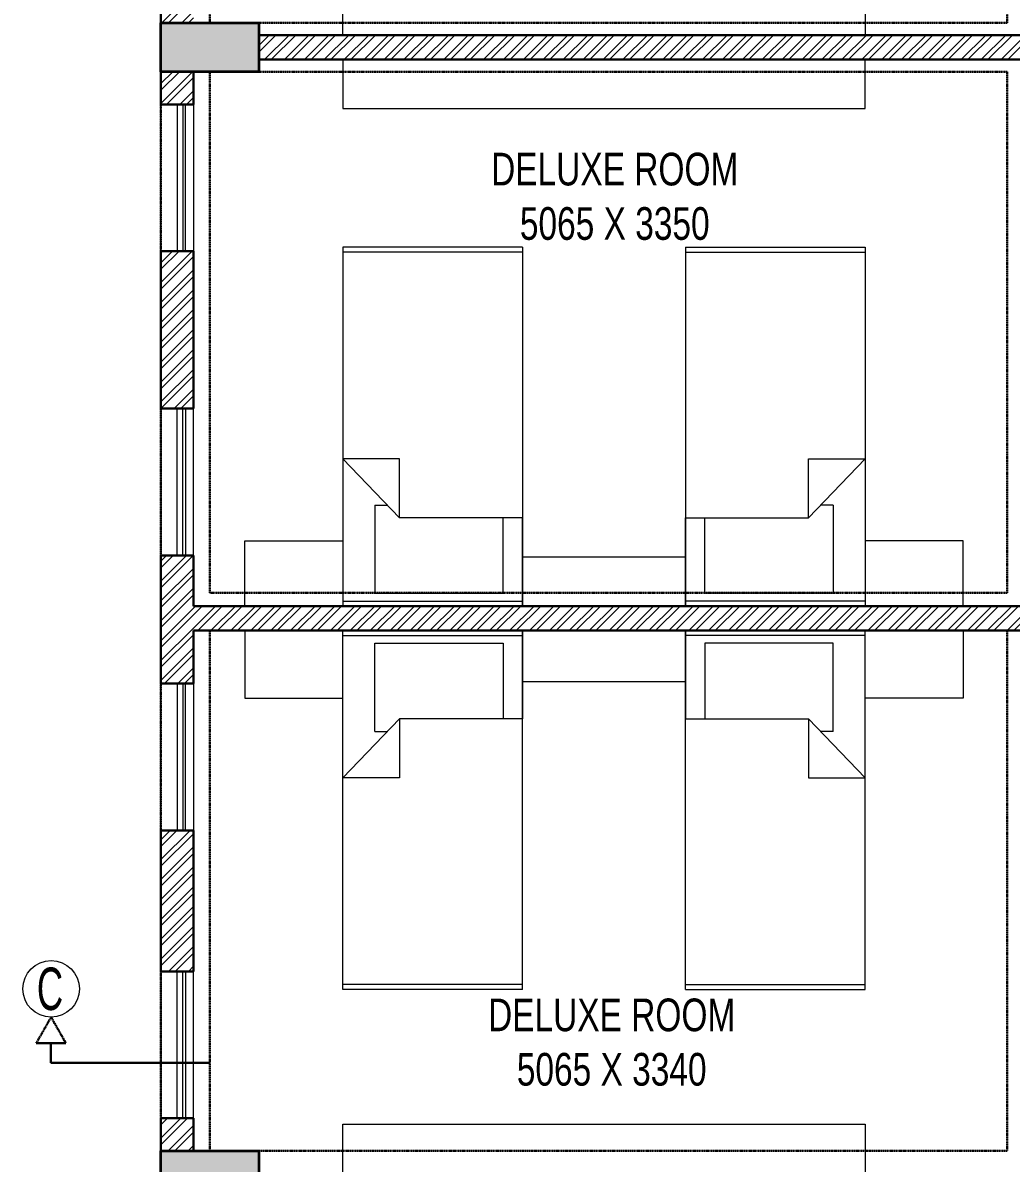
# Model space of a CAD drawing. Header units: millimetres. Extents: x 554 to 29966, y 4404 to 52986.
# Drawn here: x 7134 to 13190, y 10386 to 17376 of the extents above; entities that cross this region are included whole.
import ezdxf

# ---------------------------------------------------------------- set-up
doc = ezdxf.new("R2010")
doc.units = ezdxf.units.MM
doc.linetypes.add('CENTER2', pattern=[28.575, 19.05, -3.175, 3.175, -3.175])
doc.linetypes.add('DASHED2', pattern=[0.375, 0.25, -0.125])
for name, color, linetype, lineweight in [('A-DOORS', 4, 'Continuous', 0), ('A-TEXT-ROOM-50', 7, 'Continuous', 9), ('COLUMN', 6, 'Continuous', 35), ('Column Hatch', 253, 'Continuous', 5), ('FUR', 7, 'Continuous', 15), ('PP-BEAM', 6, 'DASHED2', 30), ('PP-WALL', 7, 'Continuous', 30), ('section', 5, 'Continuous', 35), ('WALL HATCH', 8, 'Continuous', 0)]:
    doc.layers.add(name, color=color, linetype=linetype, lineweight=lineweight)
doc.styles.add('ARIAL', font='Arial.ttf')
doc.styles.add('ARIEL', font='SANSS___.TTF', dxfattribs={"width": 0.75})
pattern_1 = [(45, (-2728487.74, 3305291.59), (-60.9879599, 60.9879599), []), (45, (-2728447.08, 3305291.59), (-60.9879599, 60.9879599), [])]

# ---------------------------------------------------------------- blocks, each defined once
blk = doc.blocks.new('A$C24D61100')
at = {"layer": 'FUR'}
for p, q in [((0, 72), (0, 0)), ((36, 72), (0, 72)), ((36, 70.99), (0, 70.99)), ((36, 72), (36, 0)), ((11.33, 29.52, 12.38), (0, 29.52, 12.38)), ((0, 29.52, 12.38), (11.33, 17.71, 12.38)), ((11.33, 17.71, 12.38), (11.33, 29.52, 12.38)), ((6.4, 20.27, 13.95), (6.4, 2.56, 13.95)), ((6.4, 20.27, 13.95), (8.87, 20.27, 13.95)), ((36, 17.71, 12.38), (11.33, 17.71, 12.38)), ((32.14, 2.56, 13.95), (32.14, 17.71, 13.95)), ((36, 0), (36, 17.71)), ((6.4, 2.56, 13.95), (32.14, 2.56, 13.95)), ((0, 1.01), (36, 1.01)), ((36, 0), (0, 0))]:
    blk.add_line(p, q, dxfattribs=at)

msp = doc.modelspace()

# ---------------------------------------------------------------- hatches: boundary and pattern name
at = {"layer": 'Column Hatch'}
for points in [[(8580.4, 17075.6), (8580.4, 17375.6), (7980.4, 17375.6), (7980.4, 17075.6)], [(8580.4, 10160.6), (8580.4, 10460.6), (7980.4, 10460.6), (7980.4, 10160.6)]]:
    msp.add_hatch(color=256, dxfattribs=at).paths.add_polyline_path(points)
at = {"layer": 'WALL HATCH'}
h = msp.add_hatch(dxfattribs=at)
h.set_pattern_fill('ANSI32', color=256, scale=230, style=0)
h.set_pattern_definition(pattern_1)
h.paths.add_polyline_path([(7980.4, 17375.6), (8180.4, 17375.6), (8180.4, 17675.6), (7980.4, 17675.6)])
h = msp.add_hatch(dxfattribs=at)
h.set_pattern_fill('ANSI32', color=256, scale=230, style=0)
h.set_pattern_definition(pattern_1)
h.paths.add_polyline_path([(14610.4, 17150.6), (14610.4, 17300.6), (8580.4, 17300.6), (8580.4, 17150.6)])
h = msp.add_hatch(dxfattribs=at)
h.set_pattern_fill('ANSI32', color=256, scale=230, style=0)
h.set_pattern_definition(pattern_1)
h.paths.add_polyline_path([(7980.4, 17075.6), (7980.4, 16875.6), (8180.4, 16875.6), (8180.4, 17075.6)])
h = msp.add_hatch(dxfattribs=at)
h.set_pattern_fill('ANSI32', color=256, scale=230, style=0)
h.set_pattern_definition(pattern_1)
h.paths.add_polyline_path([(7980.4, 15975.6), (7980.4, 15010.6), (8180.4, 15010.6), (8180.4, 15975.6)])
h = msp.add_hatch(dxfattribs=at)
h.set_pattern_fill('ANSI32', color=256, scale=230, style=0)
h.set_pattern_definition(pattern_1)
h.paths.add_polyline_path([(8180.4, 14110.6), (7980.4, 14110.6), (7980.4, 13325.6), (8180.4, 13325.6)])
h = msp.add_hatch(dxfattribs=at)
h.set_pattern_fill('ANSI32', color=256, scale=230, style=0)
h.set_pattern_definition(pattern_1)
h.paths.add_polyline_path([(13245.4, 13800.6), (8180.4, 13800.6), (8180.4, 13650.6), (13245.4, 13650.6)])
h = msp.add_hatch(dxfattribs=at)
h.set_pattern_fill('ANSI32', color=256, scale=230, style=0)
h.set_pattern_definition(pattern_1)
h.paths.add_polyline_path([(8180.4, 12425.6), (7980.4, 12425.6), (7980.4, 11560.6), (8180.4, 11560.6)])
h = msp.add_hatch(dxfattribs=at)
h.set_pattern_fill('ANSI32', color=256, scale=230, style=0)
h.set_pattern_definition(pattern_1)
h.paths.add_polyline_path([(8180.4, 10660.6), (7980.4, 10660.6), (7980.4, 10460.6), (8180.4, 10460.6)])

# ---------------------------------------------------------------- linework, layer by layer
at = {"layer": 'A-DOORS', "color": 163, "ltscale": 0.6}
for p, q in [((7980.4, 15975.6), (7980.4, 16875.6)), ((8080.4, 16875.6), (8080.4, 15975.6)), ((8115.4, 16875.6), (8115.4, 15975.6)), ((8130.4, 15975.6), (8130.4, 16875.6)), ((8180.4, 16875.6), (8180.4, 15975.6)), ((7980.4, 15010.6), (7980.4, 14110.6)), ((8080.4, 14110.6), (8080.4, 15010.6)), ((8115.4, 14110.6), (8115.4, 15010.6)), ((8130.4, 15010.6), (8130.4, 14110.6)), ((8180.4, 14110.6), (8180.4, 15010.6)), ((7980.4, 12425.6), (7980.4, 13325.6)), ((8080.4, 13325.6), (8080.4, 12425.6)), ((8115.4, 13325.6), (8115.4, 12425.6)), ((8130.4, 12425.6), (8130.4, 13325.6)), ((8180.4, 13325.6), (8180.4, 12425.6)), ((7980.4, 11560.6), (7980.4, 10660.6)), ((8080.4, 10660.6), (8080.4, 11560.6)), ((8115.4, 10660.6), (8115.4, 11560.6)), ((8130.4, 11560.6), (8130.4, 10660.6)), ((8180.4, 10660.6), (8180.4, 11560.6))]:
    msp.add_line(p, q, dxfattribs=at)
at = {"layer": 'COLUMN'}
for points in [[(7980.4, 17075.6), (7980.4, 17375.6), (8580.4, 17375.6), (8580.4, 17075.6)], [(7980.4, 10160.6), (7980.4, 10460.6), (8580.4, 10460.6), (8580.4, 10160.6)]]:
    msp.add_lwpolyline(points, close=True, dxfattribs=at)
at = {"layer": 'FUR'}
for points in [[(9095.4, 17300.6), (9095.4, 17600.6), (12295.4, 17600.6), (12295.4, 17300.6)], [(9095.4, 17150.6), (9095.4, 16850.6), (12295.4, 16850.6), (12295.4, 17150.6)], [(10195.4, 13800.6), (11195.4, 13800.6), (11195.4, 14100.6), (10195.4, 14100.6), (10195.4, 13800.6)], [(10195.4, 13650.6), (11195.4, 13650.6), (11195.4, 13335.6), (10195.4, 13335.6), (10195.4, 13650.6)], [(9095.4, 10310.6), (9095.4, 10625.6), (12295.4, 10625.6), (12295.4, 10310.6)]]:
    msp.add_lwpolyline(points, close=True, dxfattribs=at)
for points in [[(9095.4, 13800.6), (8495.4, 13800.6), (8495.4, 14200.6), (9095.4, 14200.6), (9095.4, 13800.6)], [(12295.4, 13800.6), (12895.4, 13800.6), (12895.4, 14200.6), (12295.4, 14200.6), (12295.4, 13800.6)], [(9095.4, 13650.6), (8495.4, 13650.6), (8495.4, 13235.6), (9095.4, 13235.6), (9095.4, 13650.6)], [(12295.4, 13650.6), (12895.4, 13650.6), (12895.4, 13235.6), (12295.4, 13235.6), (12295.4, 13650.6)]]:
    msp.add_lwpolyline(points, dxfattribs=at)
at = {"layer": 'PP-BEAM', "lineweight": 30, "ltscale": 3}
for p, q in [((7980.5, 44675.6), (7980.5, 10460.6)), ((8280.4, 20650.6), (8280.4, 17375.6)), ((13165.4, 20650.6), (13165.4, 17375.6)), ((13165.4, 17375.6), (8580.4, 17375.6)), ((8280.4, 17075.6), (8280.4, 13880.6)), ((13165.4, 17075.6), (8580.4, 17075.6)), ((13165.4, 17075.6), (13165.4, 13880.6)), ((13165.4, 13880.6), (8280.4, 13880.6)), ((8280.4, 13650.6), (8280.4, 10460.6)), ((13165.4, 13650.6), (8280.4, 13650.6)), ((13165.4, 13650.6), (13165.4, 10460.6)), ((8580.4, 10460.6), (13165.4, 10460.6))]:
    msp.add_line(p, q, dxfattribs=at)
at = {"layer": 'PP-WALL', "ltscale": 0.6}
for p, q in [((7980.4, 17675.6), (7980.4, 16875.6)), ((7980.4, 16875.6), (7980.4, 17675.6)), ((14610.4, 17300.6), (8580.4, 17300.6)), ((14610.4, 17150.6), (8580.4, 17150.6)), ((8180.4, 17075.6), (8180.4, 16875.6)), ((8080.4, 16875.6), (7980.4, 16875.6)), ((8180.4, 16875.6), (7980.4, 16875.6)), ((7980.4, 15975.6), (7980.4, 15010.6)), ((7980.4, 15975.6), (7980.4, 15010.6)), ((8180.4, 15975.6), (7980.4, 15975.6)), ((8180.4, 15975.6), (8180.4, 15010.6)), ((8180.4, 15010.6), (7980.4, 15010.6)), ((7980.4, 14110.6), (7980.4, 13325.6)), ((7980.4, 14110.6), (7980.4, 13325.6)), ((8180.4, 14110.6), (7980.4, 14110.6)), ((8180.4, 14110.6), (8180.4, 13800.6)), ((13245.4, 13800.6), (8180.4, 13800.6)), ((8180.4, 13650.6), (8180.4, 13325.6)), ((13245.4, 13650.6), (8180.4, 13650.6)), ((8180.4, 13325.6), (7980.4, 13325.6)), ((7980.4, 11560.6), (7980.4, 12425.6)), ((7980.4, 11560.6), (7980.4, 12425.6)), ((8180.4, 12425.6), (7980.4, 12425.6)), ((8180.4, 11560.6), (8180.4, 12425.6)), ((8180.4, 11560.6), (7980.4, 11560.6)), ((7980.4, 10660.6), (7980.4, 10460.6)), ((8180.4, 10660.6), (7980.4, 10660.6)), ((8180.4, 10660.6), (8180.4, 10460.6))]:
    msp.add_line(p, q, dxfattribs=at)
at = {"layer": 'section', "linetype": 'CENTER2', "lineweight": 30, "ltscale": 0.2}
for points in [[(7307.4, 11280.7), (7397.9, 11121.7), (7216.9, 11121.7), (7307.4, 11280.7)], [(8280.4, 11001.3), (7306.4, 11001.3), (7306.4, 11121.7)]]:
    msp.add_lwpolyline(points, dxfattribs=at)
at = {"layer": 'section', "lineweight": 5}
msp.add_circle((7307.4, 11453.9), 173.2, dxfattribs=at)

# ---------------------------------------------------------------- block references
at = {"layer": 'FUR', "yscale": 30.55555555550383}
for p, xscale, zscale in [((9095.4, 13800.6), 30.55555555550383, 30.55555555556566), ((12295.4, 13800.6), -30.55555555550383, 30.5555555555556)]:
    msp.add_blockref('A$C24D61100', p, dxfattribs=dict(at, xscale=xscale, zscale=zscale))
at = {"layer": 'FUR', "yscale": 30.55555555550383, "rotation": 180}
for p, xscale, zscale in [((9095.4, 13650.6), -30.55555555550383, 30.5555555555556), ((12295.4, 13650.6), 30.55555555550383, 30.55555555556566)]:
    msp.add_blockref('A$C24D61100', p, dxfattribs=dict(at, xscale=xscale, zscale=zscale))

# ---------------------------------------------------------------- texts
at = {"layer": 'A-TEXT-ROOM-50', "char_height": 200, "width": 2818.944, "attachment_point": 2, "style": 'ARIAL'}
for s, insert in [('{\\fSwis721 LtCn BT|b0|i0|c0|p34;DELUXE ROOM\\P5065 X 3350}', (10761.3, 16578.9)), ('{\\fSwis721 LtCn BT|b0|i0|c0|p34;DELUXE ROOM\\P5065 X 3340}', (10742.6, 11394.6))]:
    msp.add_mtext(s, dxfattribs=dict(at, insert=insert))
at = {"layer": 'section', "lineweight": 5, "insert": (7300.8, 11452.8), "char_height": 260, "attachment_point": 5, "style": 'ARIEL'}
msp.add_mtext('\\A1;{\\fArial Narrow|b0|i0|c0|p34;C}', dxfattribs=at)

doc.saveas('drawing.dxf')
